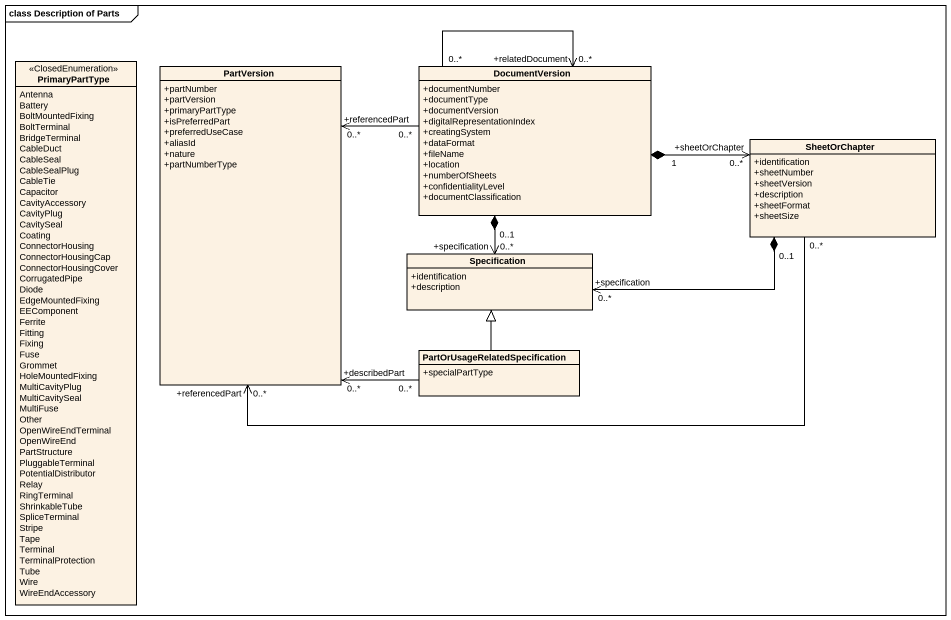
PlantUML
@startuml
mainframe class Description of Parts
hide circle
hide empty members
skinparam classAttributeIconSize 0
enum PrimaryPartType <<ClosedEnumeration>> {
  Antenna
  Battery
  BoltMountedFixing
  BoltTerminal
  BridgeTerminal
  CableDuct
  CableSeal
  CableSealPlug
  CableTie
  Capacitor
  CavityAccessory
  CavityPlug
  CavitySeal
  Coating
  ConnectorHousing
  ConnectorHousingCap
  ConnectorHousingCover
  CorrugatedPipe
  Diode
  EdgeMountedFixing
  EEComponent
  Ferrite
  Fitting
  Fixing
  Fuse
  Grommet
  HoleMountedFixing
  MultiCavityPlug
  MultiCavitySeal
  MultiFuse
  Other
  OpenWireEndTerminal
  OpenWireEnd
  PartStructure
  PluggableTerminal
  PotentialDistributor
  Relay
  RingTerminal
  ShrinkableTube
  SpliceTerminal
  Stripe
  Tape
  Terminal
  TerminalProtection
  Tube
  Wire
  WireEndAccessory
}
class PartVersion {
  +partNumber
  +partVersion
  +primaryPartType
  +isPreferredPart
  +preferredUseCase
  +aliasId
  +nature
  +partNumberType
}
class DocumentVersion {
  +documentNumber
  +documentType
  +documentVersion
  +digitalRepresentationIndex
  +creatingSystem
  +dataFormat
  +fileName
  +location
  +numberOfSheets
  +confidentialityLevel
  +documentClassification
}
class SheetOrChapter {
  +identification
  +sheetNumber
  +sheetVersion
  +description
  +sheetFormat
  +sheetSize
}
class Specification {
  +identification
  +description
}
class "PartOrUsageRelatedSpecification" as PartOrUsageRelatedSpecificat {
  +specialPartType
}
DocumentVersion "0..*" -left-> "+referencedPart\n0..*" PartVersion
DocumentVersion "0..*" --> "+relatedDocument\n0..*" DocumentVersion
DocumentVersion "1" *-right-> "+sheetOrChapter\n0..*" SheetOrChapter
DocumentVersion "0..1" *--> "+specification\n0..*" Specification
SheetOrChapter "0..*" -left-> "+referencedPart\n0..*" PartVersion
SheetOrChapter "0..1" *-left-> "0..*\n+specification" Specification
PartOrUsageRelatedSpecificat "0..*" -left-> "+describedPart\n0..*" PartVersion
PartOrUsageRelatedSpecificat -up-|> Specification
@enduml
